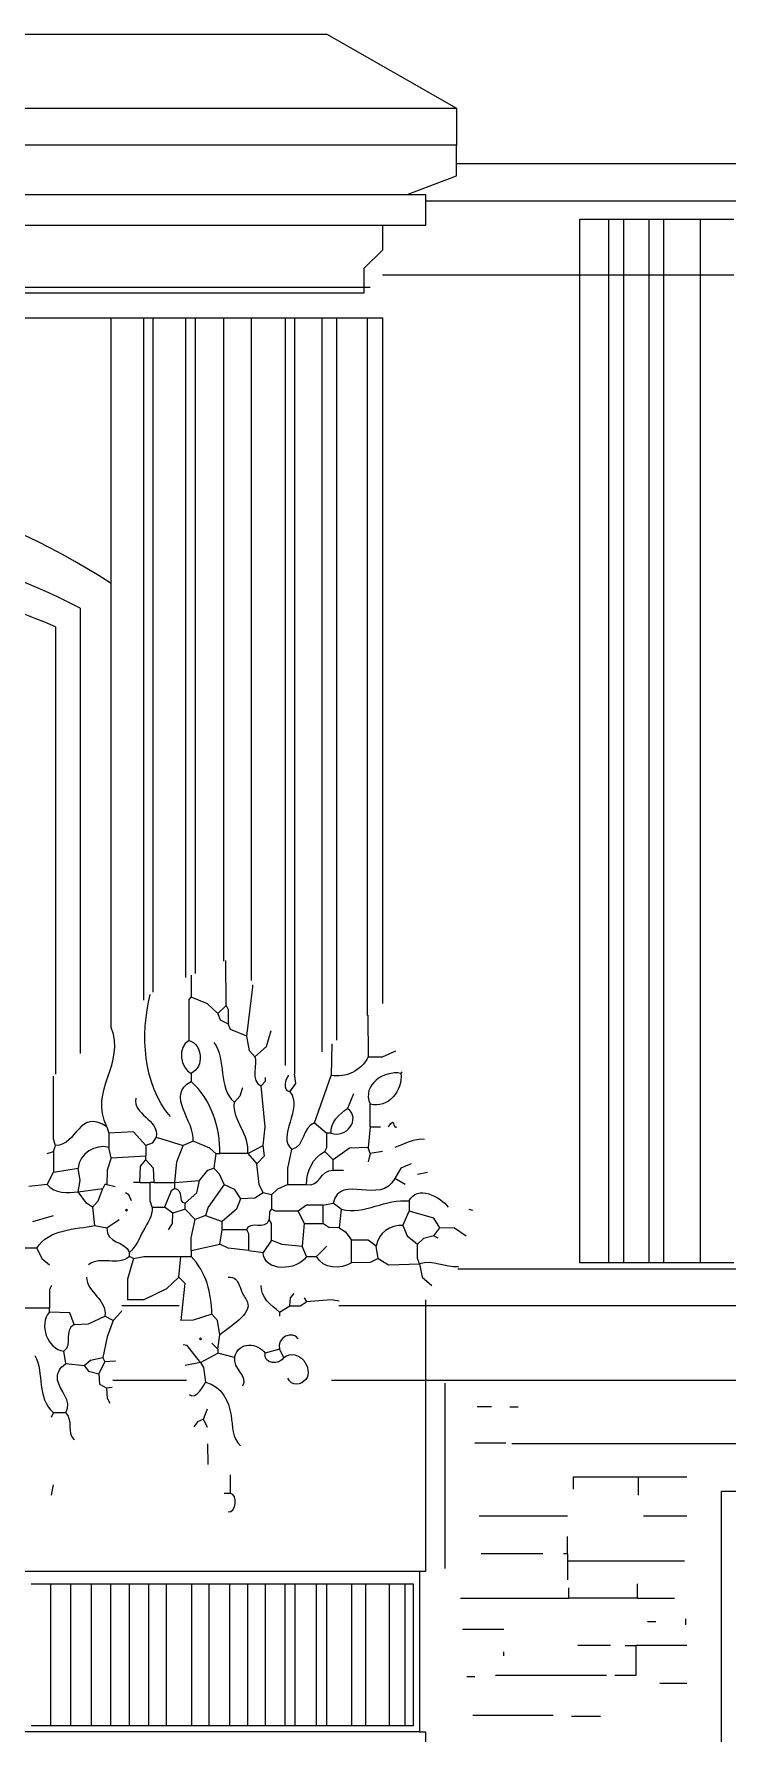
# Model space of a CAD drawing. Header units: millimetres. Extents: x 0 to 19989, y 0 to 8213.
# Drawn here: x 15221 to 16492, y 2939 to 6052 of the extents above; entities that cross this region are included whole.
import ezdxf

# ---------------------------------------------------------------- set-up
doc = ezdxf.new("R2010")
doc.units = ezdxf.units.MM
for name, color, linetype, lineweight in [('ARCH', 7, 'Continuous', 13), ('LOUVERS', 7, 'Continuous', 13), ('MASONRY', 7, 'Continuous', 13), ('PLANTS', 94, 'Continuous', 13), ('WINDOWS', 7, 'Continuous', 13)]:
    doc.layers.add(name, color=color, linetype=linetype, lineweight=lineweight)

msp = doc.modelspace()

# ---------------------------------------------------------------- linework, layer by layer
at = {"layer": 'ARCH', "color": 7, "lineweight": 13}
for p, q in [((13359.7, 6052), (15757.9, 6052)), ((15757.9, 6052), (15995.5, 5916.3)), ((13156.1, 5916.3), (15995.5, 5916.3)), ((15995.5, 5916.3), (15995.5, 5848.4)), ((15995.5, 5848.4), (13156.1, 5848.4)), ((15995.5, 5814.5), (15995.5, 5848.4)), ((15905, 5757.9), (15995.5, 5791.9)), ((15995.5, 5814.5), (17239.8, 5814.5)), ((15995.5, 5791.9), (15995.5, 5814.5)), ((13235.3, 5757.9), (15905, 5757.9)), ((15905, 5757.9), (15938.9, 5757.9)), ((15938.9, 5757.9), (15938.9, 5746.6)), ((15938.9, 5746.6), (17239.8, 5746.6)), ((15938.9, 5746.6), (15938.9, 5701.4)), ((15859.7, 5701.4), (13291.9, 5701.4)), ((15938.9, 5701.4), (15859.7, 5701.4)), ((15859.7, 5701.4), (15859.7, 5656.1)), ((15859.7, 5656.1), (15825.8, 5622.2)), ((15825.8, 5622.2), (15825.8, 5588.2)), ((15859.7, 5610.9), (16221.7, 5610.9)), ((16221.7, 5610.9), (16274.3, 5610.9)), ((16274.3, 5610.9), (16301.6, 5610.9)), ((16301.6, 5610.9), (16348.4, 5610.9)), ((16348.4, 5610.9), (16375.5, 5610.9)), ((16375.5, 5610.9), (16442.3, 5610.9)), ((16442.3, 5610.9), (16504.5, 5610.9)), ((13314.5, 5588.2), (15825.8, 5588.2)), ((15825.8, 5576.9), (13314.5, 5576.9)), ((15825.8, 5588.2), (15825.8, 5576.9)), ((15825.8, 5588.2), (15837.1, 5588.2)), ((13823.5, 5531.7), (15362, 5531.7)), ((15998.3, 3789.6), (17239.8, 3789.6)), ((15487.2, 3721.7), (15382.1, 3721.7)), ((15938.9, 3721.7), (15779.8, 3721.7)), ((15938.9, 3733), (15938.9, 3721.7)), ((17239.8, 3721.7), (15938.9, 3721.7)), ((15938.9, 3721.7), (15938.9, 3586)), ((15365.6, 3586), (15500.4, 3586)), ((15766.6, 3586), (15938.9, 3586)), ((15938.9, 3586), (17239.8, 3586)), ((15938.9, 3586), (15938.9, 3235.3)), ((16481.9, 3382.4), (16606.3, 3382.4)), ((16481.9, 2533.9), (16481.9, 3382.4)), ((15927.6, 3235.3), (13614.3, 3235.3)), ((15938.9, 3235.3), (15927.6, 3235.3)), ((15927.6, 3235.3), (15927.6, 2941.2)), ((15927.6, 2941.2), (13201.4, 2941.2)), ((15927.6, 2941.2), (15938.9, 2941.2)), ((15938.9, 2941.2), (15938.9, 2862))]:
    msp.add_line(p, q, dxfattribs=at)
at = {"layer": 'LOUVERS', "color": 7, "lineweight": 13}
for p, q in [((16221.7, 5712.7), (16274.3, 5712.7)), ((16221.7, 5610.9), (16221.7, 5712.7)), ((16274.3, 5712.7), (16301.6, 5712.7)), ((16274.3, 5712.7), (16274.3, 5610.9)), ((16301.6, 5712.7), (16348.4, 5712.7)), ((16301.6, 5712.7), (16301.6, 5610.9)), ((16348.4, 5712.7), (16375.5, 5712.7)), ((16348.4, 5712.7), (16348.4, 5610.9)), ((16375.5, 5712.7), (16442.3, 5712.7)), ((16375.5, 5712.7), (16375.5, 5610.9)), ((16442.3, 5712.7), (16504.5, 5712.7)), ((16442.3, 5712.7), (16442.3, 5610.9)), ((16221.7, 3800.9), (16221.7, 5610.9)), ((16274.3, 5610.9), (16274.3, 3800.9)), ((16301.6, 5610.9), (16301.6, 3800.9)), ((16348.4, 5610.9), (16348.4, 3800.9)), ((16375.5, 5610.9), (16375.5, 3800.9)), ((16442.3, 5610.9), (16442.3, 3800.9)), ((15362, 5531.7), (15421.7, 5531.7)), ((15362, 5045.2), (15362, 5531.7)), ((15421.7, 5531.7), (15438.7, 5531.7)), ((15421.7, 5531.7), (15421.7, 4282.2)), ((15438.7, 5531.7), (15498.6, 5531.7)), ((15438.7, 5531.7), (15438.7, 4296.6)), ((15498.6, 5531.7), (15516.3, 5531.7)), ((15498.6, 5531.7), (15498.6, 4323.3)), ((15516.3, 5531.7), (15568.2, 5531.7)), ((15516.3, 5531.7), (15516.3, 4330.8)), ((15568.2, 5531.7), (15618.9, 5531.7)), ((15568.2, 5531.7), (15568.2, 4353.1)), ((15618.9, 5531.7), (15681.3, 5531.7)), ((15618.9, 5531.7), (15618.9, 4318)), ((15681.3, 5531.7), (15698.7, 5531.7)), ((15681.3, 5531.7), (15681.3, 4162)), ((15698.7, 5531.7), (15748.8, 5531.7)), ((15698.7, 5531.7), (15698.7, 4147.2)), ((15748.8, 5531.7), (15775.3, 5531.7)), ((15748.8, 5531.7), (15748.8, 4187.3)), ((15775.3, 5531.7), (15825.8, 5531.7)), ((15775.3, 5531.7), (15775.3, 4208.5)), ((15825.8, 5531.7), (15832, 5531.7)), ((15832, 5531.7), (15859.7, 5531.7)), ((15832, 5531.7), (15832, 4253.8)), ((15859.7, 5531.7), (15859.7, 4276)), ((16274.3, 3800.9), (16221.7, 3800.9)), ((16301.6, 3800.9), (16274.3, 3800.9)), ((16348.4, 3800.9), (16301.6, 3800.9)), ((16375.5, 3800.9), (16348.4, 3800.9)), ((16442.3, 3800.9), (16375.5, 3800.9)), ((16504.5, 3800.9), (16442.3, 3800.9)), ((15215.8, 3212.7), (15251.1, 3212.7)), ((15251.1, 3212.7), (15287.8, 3212.7)), ((15251.1, 3212.7), (15251.1, 2952.5)), ((15287.8, 3212.7), (15325.4, 3212.7)), ((15287.8, 3212.7), (15287.8, 2952.5)), ((15325.4, 3212.7), (15361, 3212.7)), ((15325.4, 3212.7), (15325.4, 2952.5)), ((15361, 3212.7), (15395.5, 3212.7)), ((15361, 3212.7), (15361, 2952.5)), ((15395.5, 3212.7), (15430.7, 3212.7)), ((15395.5, 3212.7), (15395.5, 2952.5)), ((15430.7, 3212.7), (15463.2, 3212.7)), ((15430.7, 3212.7), (15430.7, 2952.5)), ((15463.2, 3212.7), (15509.4, 3212.7)), ((15463.2, 3212.7), (15463.2, 2952.5)), ((15509.4, 3212.7), (15541.5, 3212.7)), ((15509.4, 3212.7), (15509.4, 2952.5)), ((15541.5, 3212.7), (15579.1, 3212.7)), ((15541.5, 3212.7), (15541.5, 2952.5)), ((15579.1, 3212.7), (15612, 3212.7)), ((15579.1, 3212.7), (15579.1, 2952.5)), ((15612, 3212.7), (15644.7, 3212.7)), ((15612, 3212.7), (15612, 2952.5)), ((15644.7, 3212.7), (15681, 3212.7)), ((15644.7, 3212.7), (15644.7, 2952.5)), ((15681, 3212.7), (15698.8, 3212.7)), ((15681, 3212.7), (15681, 2952.5)), ((15698.8, 3212.7), (15738.1, 3212.7)), ((15698.8, 3212.7), (15698.8, 2952.5)), ((15738.1, 3212.7), (15756.9, 3212.7)), ((15738.1, 3212.7), (15738.1, 2952.5)), ((15756.9, 3212.7), (15803, 3212.7)), ((15756.9, 3212.7), (15756.9, 2952.5)), ((15803, 3212.7), (15828.6, 3212.7)), ((15803, 3212.7), (15803, 2952.5)), ((15828.6, 3212.7), (15872.1, 3212.7)), ((15828.6, 3212.7), (15828.6, 2952.5)), ((15872.1, 3212.7), (15901.1, 3212.7)), ((15872.1, 3212.7), (15872.1, 2952.5)), ((15901.1, 3212.7), (15916.3, 3212.7)), ((15901.1, 3212.7), (15901.1, 2952.5)), ((15916.3, 3212.7), (15916.3, 2952.5)), ((15251.1, 2952.5), (15215.8, 2952.5)), ((15287.8, 2952.5), (15251.1, 2952.5)), ((15325.4, 2952.5), (15287.8, 2952.5)), ((15361, 2952.5), (15325.4, 2952.5)), ((15395.5, 2952.5), (15361, 2952.5)), ((15430.7, 2952.5), (15395.5, 2952.5)), ((15463.2, 2952.5), (15430.7, 2952.5)), ((15509.4, 2952.5), (15463.2, 2952.5)), ((15541.5, 2952.5), (15509.4, 2952.5)), ((15579.1, 2952.5), (15541.5, 2952.5)), ((15612, 2952.5), (15579.1, 2952.5)), ((15644.7, 2952.5), (15612, 2952.5)), ((15681, 2952.5), (15644.7, 2952.5)), ((15698.8, 2952.5), (15681, 2952.5)), ((15738.1, 2952.5), (15698.8, 2952.5)), ((15756.9, 2952.5), (15738.1, 2952.5)), ((15803, 2952.5), (15756.9, 2952.5)), ((15828.6, 2952.5), (15803, 2952.5)), ((15872.1, 2952.5), (15828.6, 2952.5)), ((15901.1, 2952.5), (15872.1, 2952.5)), ((15916.3, 2952.5), (15901.1, 2952.5))]:
    msp.add_line(p, q, dxfattribs=at)
at = {"layer": 'MASONRY', "color": 7, "lineweight": 13}
for p, q in [((15974.7, 3240.5), (15974.7, 3580.3)), ((16059.6, 3537), (16033.2, 3537)), ((16093.5, 3537), (16108.6, 3537)), ((16029.4, 3471), (16086, 3471)), ((16691.2, 3469.1), (16097.3, 3469.1)), ((16210.4, 3386.1), (16210.4, 3408.7)), ((16210.4, 3408.7), (16329.2, 3408.7)), ((16329.2, 3374.8), (16329.2, 3408.7)), ((16329.2, 3408.7), (16417.8, 3408.7)), ((16037, 3337.1), (16199.1, 3337.1)), ((16338.6, 3337.1), (16349.9, 3337.1)), ((16349.9, 3337.1), (16417.8, 3337.1)), ((16199.1, 3267.3), (16199.1, 3299.4)), ((16153.8, 3267.3), (16040.7, 3267.3)), ((16199.1, 3267.3), (16191.6, 3267.3)), ((16199.1, 3267.3), (16199.1, 3254.1)), ((16199.1, 3254.1), (16199.1, 3220.2)), ((16414, 3254.1), (16199.1, 3254.1)), ((16327.3, 3186.2), (16327.3, 3212.7)), ((16003, 3186.2), (16025.6, 3186.2)), ((16025.6, 3186.2), (16201, 3186.2)), ((16201, 3205.1), (16201, 3186.2)), ((16327.3, 3186.2), (16201, 3186.2)), ((16327.3, 3186.2), (16349.9, 3186.2)), ((16349.9, 3186.2), (16395.2, 3186.2)), ((16415.9, 3148.6), (16415.9, 3137.3)), ((16006.8, 3129.7), (16018.1, 3129.7)), ((16018.1, 3129.7), (16082.2, 3129.7)), ((16361.2, 3142.9), (16346.2, 3142.9)), ((16082.2, 3080.7), (16082.2, 3088.2)), ((16278.3, 3099.5), (16217.9, 3099.5)), ((16304.7, 3099.5), (16325.2, 3099.5)), ((16325.2, 3045.1), (16325.2, 3099.5)), ((16417.8, 3099.5), (16325.2, 3099.5)), ((16014.3, 3043), (16029.4, 3043)), ((16270.7, 3044.9), (16067.1, 3044.9)), ((16285.8, 3045.1), (16325.2, 3045.1)), ((16417.8, 3029.8), (16368.8, 3029.8)), ((16172.7, 2971.3), (16025.6, 2971.3)), ((16259.4, 2969.5), (16206.6, 2969.5))]:
    msp.add_line(p, q, dxfattribs=at)
at = {"layer": 'PLANTS', "color": 94, "lineweight": 13}
for points in [[(15509, 4327.7), (15509, 4287.3)], [(15573.2, 4272.2), (15572.3, 4354.8)], [(15610.9, 4215.7), (15622.2, 4306.2), (15622.2, 4309.9)], [(15505.3, 4208.1), (15505.4, 4283.4), (15509, 4287.3)], [(15558.1, 4257.2), (15539.2, 4275), (15509, 4287.3)], [(15573.2, 4272.2), (15558.1, 4257.2)], [(15573.2, 4272.2), (15576.8, 4264.7), (15576.9, 4238.3)], [(15558.1, 4257.2), (15562, 4245.9), (15576.9, 4238.3)], [(15610.9, 4215.7), (15580.8, 4228.1), (15576.9, 4238.3)], [(15833.1, 4254.7), (15833.3, 4178)], [(15625.9, 4178), (15615.8, 4189.3), (15610.9, 4215.7)], [(15625.9, 4178), (15647.4, 4196.8), (15655.6, 4226.5)], [(15766.8, 4201.7), (15765.5, 4144)], [(15833.3, 4178), (15859.7, 4178.1), (15884.5, 4189.4)], [(15260.2, 4015.8), (15256.4, 4027.1), (15256.3, 4142.9)], [(15509, 4147.8), (15509, 4132.7)], [(15644.8, 4140.3), (15644.8, 4132.7), (15637.3, 4125.2)], [(15690, 4113.9), (15701.2, 4129), (15698.3, 4146.9)], [(15735.3, 4057.3), (15765.5, 4144)], [(15895.6, 4150.6), (15893.7, 4147.8)], [(15603.3, 4121.4), (15598.4, 4106.3), (15588.2, 4095)], [(15641, 4015.8), (15644.8, 4049.8), (15637.3, 4125.2)], [(15806.9, 4110.1), (15795.6, 4083.7)], [(15837.1, 4049.8), (15837.1, 4091.3)], [(15354.5, 4049.8), (15358.2, 4038.5)], [(15735.3, 4057.3), (15757.9, 4038.5)], [(15837.1, 4049.8), (15833.3, 4012.1)], [(15837.1, 4049.8), (15856, 4049.8)], [(15256.4, 4004.5), (15260.2, 4015.8)], [(15426.1, 4015.8), (15403.5, 4041), (15358.2, 4038.5)], [(15358.2, 4038.5), (15358.2, 4012.1)], [(15444.9, 4030.9), (15437.4, 4019.8), (15426.1, 4015.8)], [(15426.1, 4015.8), (15426.1, 3997)], [(15444.9, 4030.9), (15494, 4015.8)], [(15478.9, 3948), (15482.8, 3985.7), (15494, 4015.8)], [(15512.8, 4023.4), (15494, 4015.8)], [(15554.3, 4000.8), (15543, 4011), (15512.8, 4023.4)], [(15612.7, 4000.8), (15641, 4015.8)], [(15629.7, 3981.9), (15643.6, 3997), (15641, 4015.8)], [(15754.1, 4004.5), (15757.8, 4012.1), (15757.9, 4038.5)], [(15765.5, 4038.5), (15757.9, 4038.5)], [(15245.1, 4000.8), (15256.4, 4004.5)], [(15256.4, 4004.5), (15256.4, 3966.8)], [(15362, 3993.2), (15354.6, 3970.6), (15354.5, 3944.2)], [(15362, 3993.2), (15358.2, 4012.1)], [(15362, 3993.2), (15426.1, 3997)], [(15414.8, 3948), (15415.8, 3978.1), (15426.1, 3989.4)], [(15426.1, 3989.4), (15426.1, 3997)], [(15441.2, 3948), (15440, 3974.4), (15426.1, 3989.4)], [(15554.3, 4000.8), (15550.5, 3974.4)], [(15554.3, 4000.8), (15561.8, 4000.8)], [(15612.7, 4000.8), (15561.8, 4000.8)], [(15612.7, 4000.8), (15629.7, 3981.9)], [(15686.3, 3944.2), (15686.4, 3974.4), (15693.8, 4008.3)], [(15754.1, 4004.5), (15769.2, 3989.4)], [(15833.3, 4012.1), (15799.4, 4011), (15769.2, 3989.4)], [(15769.2, 3970.6), (15769.2, 3989.4)], [(15837.1, 4000.8), (15833.3, 4012.1)], [(15837.1, 4000.8), (15833.3, 3985.7)], [(15859.7, 4004.5), (15837.1, 4000.8)], [(15245.1, 3944.2), (15256.4, 3966.8)], [(15256.4, 3966.8), (15301.7, 3974.4)], [(15301.7, 3931), (15305.4, 3951.7), (15301.7, 3974.4)], [(15524.1, 3951.7), (15539.4, 3970.4), (15550.5, 3974.4)], [(15569.4, 3944.2), (15560.8, 3963), (15550.5, 3974.4)], [(15641, 3929.1), (15633.6, 3944.2), (15629.7, 3981.9)], [(15769.2, 3970.6), (15788.1, 3970.6)], [(15912.5, 3981.9), (15893.7, 3974.2), (15882.4, 3955.5)], [(15901.2, 3944.2), (15882.4, 3955.5)], [(15923.8, 3963), (15942.7, 3966.8)], [(15245.1, 3944.2), (15211.2, 3940.4)], [(15301.7, 3931), (15346.9, 3936.7)], [(15328.1, 3902.7), (15316.9, 3910.3), (15301.7, 3931)], [(15328.1, 3902.7), (15338.2, 3914), (15346.9, 3936.7)], [(15354.5, 3944.2), (15350.7, 3944.2), (15346.9, 3936.7)], [(15354.5, 3944.2), (15369.5, 3940.4)], [(15399.7, 3914), (15394.7, 3925.2), (15388.4, 3929.1)], [(15414.8, 3948), (15403.5, 3948)], [(15414.8, 3948), (15433.6, 3948)], [(15441.2, 3948), (15433.6, 3948)], [(15437.4, 3902.7), (15433.8, 3914), (15433.6, 3948)], [(15441.2, 3948), (15478.9, 3948)], [(15478.9, 3936.7), (15472.4, 3932.7), (15460, 3902.7)], [(15478.9, 3948), (15524.1, 3951.7)], [(15478.9, 3936.7), (15478.9, 3948)], [(15497.7, 3910.3), (15519.2, 3929.1), (15524.1, 3951.7)], [(15569.4, 3944.2), (15540.4, 3902.7), (15535.4, 3887.6)], [(15569.4, 3944.2), (15588.1, 3935.6), (15599.5, 3917.8)], [(15641, 3929.1), (15625.9, 3918.9), (15599.5, 3917.8)], [(15656.1, 3925.3), (15641, 3929.1)], [(15686.3, 3944.2), (15667.4, 3935.6), (15656.1, 3925.3)], [(15656.1, 3925.3), (15656.1, 3898.9)], [(15686.3, 3944.2), (15720.2, 3944.2)], [(15328.1, 3902.7), (15331.8, 3868.8)], [(15437.4, 3902.7), (15460, 3902.7)], [(15475.1, 3891.4), (15460, 3902.7)], [(15467.6, 3861.2), (15475, 3872.5), (15475.1, 3891.4)], [(15497.7, 3898.9), (15475.1, 3891.4)], [(15497.7, 3898.9), (15497.7, 3910.3)], [(15497.7, 3898.9), (15516.6, 3880.1)], [(15599.5, 3917.8), (15591.9, 3898.9), (15565.6, 3876.3)], [(15656.1, 3898.9), (15652.5, 3895), (15652.3, 3880.1)], [(15705.1, 3895.2), (15663.7, 3895.3), (15656.1, 3898.9)], [(15750.4, 3906.5), (15720.2, 3906.3), (15705.1, 3895.2)], [(15705.1, 3895.2), (15716.4, 3872.5)], [(15750.4, 3906.5), (15769.2, 3910.3)], [(15750.4, 3906.5), (15750.4, 3872.5)], [(15784.3, 3898.9), (15769.2, 3910.3)], [(15784.3, 3898.9), (15780.5, 3865)], [(15897.4, 3868.8), (15908.7, 3895.2)], [(15908.7, 3914), (15908.7, 3895.2)], [(15965.3, 3865), (15954, 3882.7), (15908.7, 3895.2)], [(16018.1, 3898.9), (16025.1, 3896.9)], [(15218.7, 3876.3), (15256.4, 3887.6)], [(15331.8, 3868.8), (15354.5, 3865)], [(15354.5, 3865), (15377.1, 3880.1)], [(15509, 3823.5), (15509.2, 3846.2), (15516.6, 3880.1)], [(15535.4, 3887.6), (15516.6, 3880.1)], [(15535.4, 3887.6), (15565.6, 3876.3)], [(15561.8, 3834.8), (15565.6, 3861.2)], [(15565.6, 3861.2), (15565.6, 3876.3)], [(15610.9, 3861.2), (15565.6, 3861.2)], [(15614.6, 3823.5), (15614.5, 3853.7), (15610.9, 3861.2)], [(15656.1, 3842.4), (15656, 3872.5), (15652.3, 3880.1)], [(15716.4, 3872.5), (15712.7, 3831.1)], [(15716.4, 3872.5), (15750.4, 3872.5)], [(15780.5, 3865), (15761.7, 3865.2), (15750.4, 3872.5)], [(15780.5, 3865), (15791.8, 3857.5), (15803.2, 3842.4)], [(15897.4, 3868.8), (15905.1, 3849.9), (15923.8, 3834.8)], [(15954, 3849.9), (15965.3, 3865)], [(16013.3, 3849.5), (15991.7, 3864), (15965.3, 3865)], [(15509, 3823.5), (15561.8, 3834.8)], [(15614.6, 3823.5), (15576.9, 3827.4), (15561.8, 3834.8)], [(15656.1, 3842.4), (15641, 3819.8)], [(15656.1, 3842.4), (15675, 3835), (15712.7, 3831.1)], [(15720.2, 3812.2), (15712.7, 3831.1)], [(15757.9, 3831.1), (15739.1, 3812.2)], [(15848.4, 3831.1), (15833.3, 3842.2), (15803.2, 3842.4)], [(15803.2, 3800.9), (15803.2, 3842.4)], [(15852.2, 3808.4), (15848.4, 3831.1)], [(15954, 3849.9), (15935.1, 3845), (15923.8, 3834.8)], [(15927.6, 3799), (15924, 3808.4), (15923.8, 3834.8)], [(15954, 3849.9), (15961.5, 3846.2)], [(15226.2, 3827.3), (15196.1, 3827.3)], [(15226.2, 3827.3), (15234.8, 3808.4), (15248.9, 3797.1)], [(15403.5, 3808.4), (15392.3, 3770.7), (15392.2, 3733)], [(15395.9, 3812.2), (15395.9, 3819.8)], [(15403.5, 3808.4), (15395.9, 3812.2)], [(15403.5, 3808.4), (15422.3, 3812.1), (15490.2, 3812.2)], [(15486.4, 3774.5), (15490.2, 3812.2)], [(15490.2, 3812.2), (15509, 3812.2)], [(15509, 3823.5), (15509, 3812.2)], [(15614.6, 3823.5), (15641, 3819.8)], [(15720.2, 3812.2), (15739.1, 3812.2)], [(15852.2, 3808.4), (15837.1, 3801.1), (15803.2, 3800.9)], [(15852.2, 3808.4), (15871, 3797.3), (15927.6, 3799)], [(15927.6, 3799), (15932.4, 3774.5), (15950.2, 3759.4)], [(15486.4, 3774.5), (15463.8, 3752.9), (15422.3, 3733)], [(15486.4, 3774.5), (15497.6, 3763.2), (15490.2, 3695.3)], [(15252.6, 3759.4), (15249, 3751.9), (15248.9, 3717.9)], [(15690, 3721.7), (15691.2, 3736.8), (15697.6, 3744.3)], [(15716.4, 3736.8), (15720.2, 3729.3)], [(15248.9, 3717.9), (15188.5, 3717.9)], [(15248.9, 3710.4), (15248.9, 3717.9)], [(15294.1, 3687.8), (15286.4, 3709.2), (15248.9, 3710.4)], [(15381.1, 3712.7), (15379.8, 3710.4), (15365.8, 3695.3)], [(15422.3, 3733), (15392.2, 3733)], [(15546.8, 3706.6), (15512.8, 3695.5), (15490.2, 3695.3)], [(15561.8, 3668.9), (15557, 3695.3), (15546.8, 3706.6)], [(15671.2, 3710.4), (15690, 3721.7)], [(15671.2, 3710.4), (15671.2, 3702.9)], [(15690, 3721.7), (15708.9, 3721.9), (15720.2, 3729.3)], [(15780.6, 3730.5), (15765.5, 3733), (15720.2, 3729.3)], [(15294.1, 3687.8), (15320.5, 3688.8), (15350.7, 3702.9)], [(15365.8, 3695.3), (15354.6, 3665.2), (15346.9, 3627.5)], [(15365.8, 3695.3), (15350.7, 3702.9)], [(15526, 3618), (15501.5, 3649), (15494.1, 3650.6)], [(15558.1, 3642.5), (15546.8, 3653.8)], [(15558.1, 3642.5), (15561.8, 3668.9)], [(15558.1, 3642.5), (15558.1, 3635)], [(15671.2, 3642.5), (15644.8, 3635)], [(15678.7, 3627.5), (15671.2, 3642.5)], [(15279, 3616.1), (15275.3, 3638.8)], [(15279, 3616.1), (15313, 3612.4)], [(15313, 3612.4), (15324.3, 3622.5), (15346.9, 3627.5)], [(15313, 3612.4), (15320.5, 3602.3), (15339.4, 3597.3)], [(15350.7, 3619.9), (15339.4, 3597.3)], [(15350.7, 3619.9), (15346.9, 3627.5)], [(15350.7, 3619.9), (15369.5, 3621), (15369.9, 3621.2)], [(15526, 3618), (15497.8, 3612.4)], [(15526, 3618), (15558.1, 3635)], [(15526, 3618), (15531.5, 3608.7), (15535.4, 3582.2)], [(15588.2, 3627.5), (15558.1, 3635)], [(15339.4, 3597.3), (15340.6, 3578.4), (15354.5, 3570.9)], [(15363.9, 3572.2), (15354.5, 3570.9)], [(15360.4, 3543.1), (15355.5, 3552), (15354.5, 3570.9)], [(15252.6, 3518.1), (15256.4, 3525.6)], [(15279, 3525.6), (15256.4, 3525.6)], [(15531.7, 3514.3), (15539.2, 3533.2)], [(15531.7, 3514.3), (15520.5, 3509.5), (15514, 3500.4)], [(15539.2, 3499.2), (15531.7, 3514.3)], [(15539.2, 3469.1), (15539.3, 3431.1)], [(15252.6, 3374.8), (15256.4, 3393.7)], [(15580.7, 3412.5), (15580.7, 3378.6)], [(15569.4, 3378.6), (15580.7, 3378.6)]]:
    msp.add_lwpolyline(points, dxfattribs=at)
for points in [[(15388.4, 3897.1), (15390.3, 3898.9), (15392.2, 3897.1), (15390.3, 3895.2)], [(15524.1, 3661.4), (15526, 3663.3), (15527.9, 3661.4), (15526, 3659.5)]]:
    msp.add_lwpolyline(points, close=True, dxfattribs=at)
for points in [[(15471.3, 4068.6), (15419.6, 4127.7), (15416.1, 4219.7), (15433.6, 4292.3)], [(15354.5, 4049.8), (15320.6, 4116.3), (15390.4, 4166.3), (15362, 4232)], [(15505.3, 4208.1), (15483, 4196.9), (15488.6, 4156.9), (15509, 4147.8)], [(15505.3, 4208.1), (15530.5, 4199.8), (15533.2, 4159.8), (15509, 4147.8)], [(15550.5, 4204.4), (15574.6, 4172.9), (15557.1, 4121.1), (15588.2, 4095)], [(15625.9, 4178), (15630.6, 4169.6), (15616.6, 4131.2), (15637.3, 4125.2)], [(15833.3, 4178), (15821.3, 4152.3), (15792.1, 4139.4), (15765.5, 4144)], [(15690, 4113.9), (15676.1, 4116.9), (15682.3, 4137.7), (15688.3, 4144.6)], [(15893.7, 4147.8), (15862.8, 4153.7), (15821.6, 4127.4), (15837.1, 4091.3)], [(15893.7, 4147.8), (15897.1, 4116.4), (15870.9, 4082.8), (15837.1, 4091.3)], [(15512.8, 4023.4), (15515.9, 4060.7), (15461.6, 4108), (15509, 4132.7)], [(15561.8, 4000.8), (15562.3, 4048.6), (15545.6, 4100.7), (15509, 4132.7)], [(15690, 4113.9), (15715.5, 4084.1), (15664.1, 4031.2), (15693.8, 4008.3)], [(15354.5, 4049.8), (15301.3, 4084.1), (15300.9, 4015.8), (15260.2, 4015.8)], [(15407.2, 4102.6), (15401.2, 4072.2), (15450, 4063.8), (15444.9, 4030.9)], [(15612.7, 4000.8), (15617.6, 4035.7), (15584.3, 4060), (15588.2, 4095)], [(15765.5, 4038.5), (15764, 4058), (15781.1, 4073.8), (15795.6, 4083.7)], [(15765.5, 4038.5), (15792.5, 4027), (15822, 4064.8), (15795.6, 4083.7)], [(15735.3, 4057.3), (15711, 4048.3), (15718.8, 4015.5), (15693.8, 4008.3)], [(15871, 4049.8), (15885.7, 4071.3), (15876.1, 4045), (15886.1, 4049.8)], [(15358.2, 4012.1), (15332.5, 4019), (15304, 4001.3), (15301.7, 3974.4)], [(15937.1, 4026.9), (15918.1, 4028.6), (15899.3, 4018.1), (15882.4, 4012.1)], [(15720.2, 3944.2), (15720.8, 3968), (15731.1, 3993.6), (15754.1, 4004.5)], [(15720.2, 3944.2), (15745.1, 3938.9), (15745.8, 3971.5), (15769.2, 3970.6)], [(15882.4, 3955.5), (15857.3, 3904.3), (15783.1, 3966), (15769.2, 3910.3)], [(15245.1, 3944.2), (15258.6, 3927.2), (15282.5, 3927.9), (15301.7, 3931)], [(15478.9, 3936.7), (15496.3, 3934.1), (15482.8, 3912.7), (15497.7, 3910.3)], [(15908.7, 3914), (15922.8, 3944.4), (15966.8, 3921.6), (15980.4, 3902.7)], [(15784.3, 3898.9), (15827.9, 3888.1), (15865.4, 3919.2), (15908.7, 3914)], [(15226.2, 3827.3), (15246.2, 3862.9), (15298.2, 3862.2), (15331.8, 3868.8)], [(15354.5, 3865), (15353.3, 3835), (15387, 3841.8), (15395.9, 3819.8)], [(15610.9, 3861.2), (15615.8, 3880.5), (15645.3, 3858.9), (15652.3, 3880.1)], [(15897.4, 3868.8), (15875, 3871.1), (15851.5, 3855.5), (15848.4, 3831.1)], [(15395.9, 3812.2), (15374.2, 3793.4), (15343.7, 3814.5), (15320.5, 3797.1)], [(15546.8, 3706.6), (15546.5, 3744.5), (15536.6, 3784.6), (15509, 3812.2)], [(15720.2, 3812.2), (15703.9, 3785.8), (15642, 3783.2), (15641, 3819.8)], [(15803.2, 3800.9), (15784.4, 3788.3), (15749.9, 3789.5), (15739.1, 3812.2)], [(15999.3, 3793.4), (15974.9, 3791.1), (15952.1, 3806.9), (15927.6, 3799)], [(15316.7, 3774.5), (15317.7, 3746.6), (15356, 3732.3), (15350.7, 3702.9)], [(15671.2, 3710.4), (15656.3, 3722.1), (15635.6, 3737.9), (15637.3, 3759.4)], [(15248.9, 3710.4), (15228.9, 3688), (15244.9, 3643), (15275.3, 3638.8)], [(15294.1, 3687.8), (15273.7, 3676.2), (15292.6, 3651.4), (15275.3, 3638.8)], [(15705.1, 3661.4), (15695.7, 3677.9), (15664.8, 3663.7), (15671.2, 3642.5)], [(15588.2, 3627.5), (15596.3, 3658.4), (15631.6, 3653.9), (15644.8, 3635)], [(15222.5, 3631.2), (15239.7, 3597.2), (15224.7, 3555), (15256.4, 3525.6)], [(15588.2, 3627.5), (15584.1, 3607.5), (15614.8, 3593.2), (15603.3, 3574.7)], [(15678.7, 3627.5), (15672.4, 3612.4), (15639.2, 3615.5), (15644.8, 3635)], [(15505.3, 3559.6), (15518.8, 3548.1), (15532.6, 3577.6), (15535.4, 3582.2)], [(15279, 3525.6), (15293.7, 3511.6), (15279.4, 3490), (15294.1, 3476.6)], [(15576.9, 3344.6), (15591.2, 3342), (15595.4, 3376.2), (15580.7, 3378.6)]]:
    msp.add_open_spline(points, degree=3, dxfattribs=at)
for points, knots in [([(15437.4, 3902.7), (15438.3, 3885.8), (15419, 3861), (15408.4, 3830.6), (15395.9, 3819.8)], [0, 0, 0, 0, 0.489511, 1, 1, 1, 1]), ([(15576.9, 3774.5), (15589, 3775.1), (15596.5, 3764.1), (15602.9, 3742.1), (15630.4, 3710.8), (15571.5, 3678.5), (15561.8, 3668.9)], [0, 0, 0, 0, 0.188414, 0.298807, 0.459149, 1, 1, 1, 1]), ([(15678.7, 3627.5), (15707.8, 3646.6), (15747.5, 3585.1), (15692.6, 3572.9), (15686.3, 3589.7)], [0, 0, 0, 0, 0.656708, 1, 1, 1, 1]), ([(15279, 3525.6), (15291.9, 3549.2), (15253.8, 3575.4), (15266.7, 3607.7), (15279, 3616.1)], [0, 0, 0, 0, 0.653014, 1, 1, 1, 1]), ([(15535.4, 3582.2), (15565.4, 3574), (15587.4, 3529.5), (15583.8, 3479.6), (15599.5, 3465.3)], [0, 0, 0, 0, 0.569711, 1, 1, 1, 1])]:
    msp.add_open_spline(points, degree=3, knots=knots, dxfattribs=at)
at = {"layer": 'WINDOWS', "color": 7, "lineweight": 13}
for p, q in [((15362, 4232), (15362, 5045.2)), ((15305.4, 5000), (15305.4, 4184.3)), ((15260.2, 4966.1), (15260.2, 4146.2))]:
    msp.add_line(p, q, dxfattribs=at)
for centre, radius, start, end in [((14592.8, 3850.7), 1420.8, 57.2209, 122.7791), ((14598.4, 3611.9), 1557.8, 63.0085, 116.9915), ((14598.4, 3420.9), 1680.9, 66.8156, 88.6503)]:
    msp.add_arc(centre, radius, start, end, dxfattribs=at)

doc.saveas('drawing.dxf')
